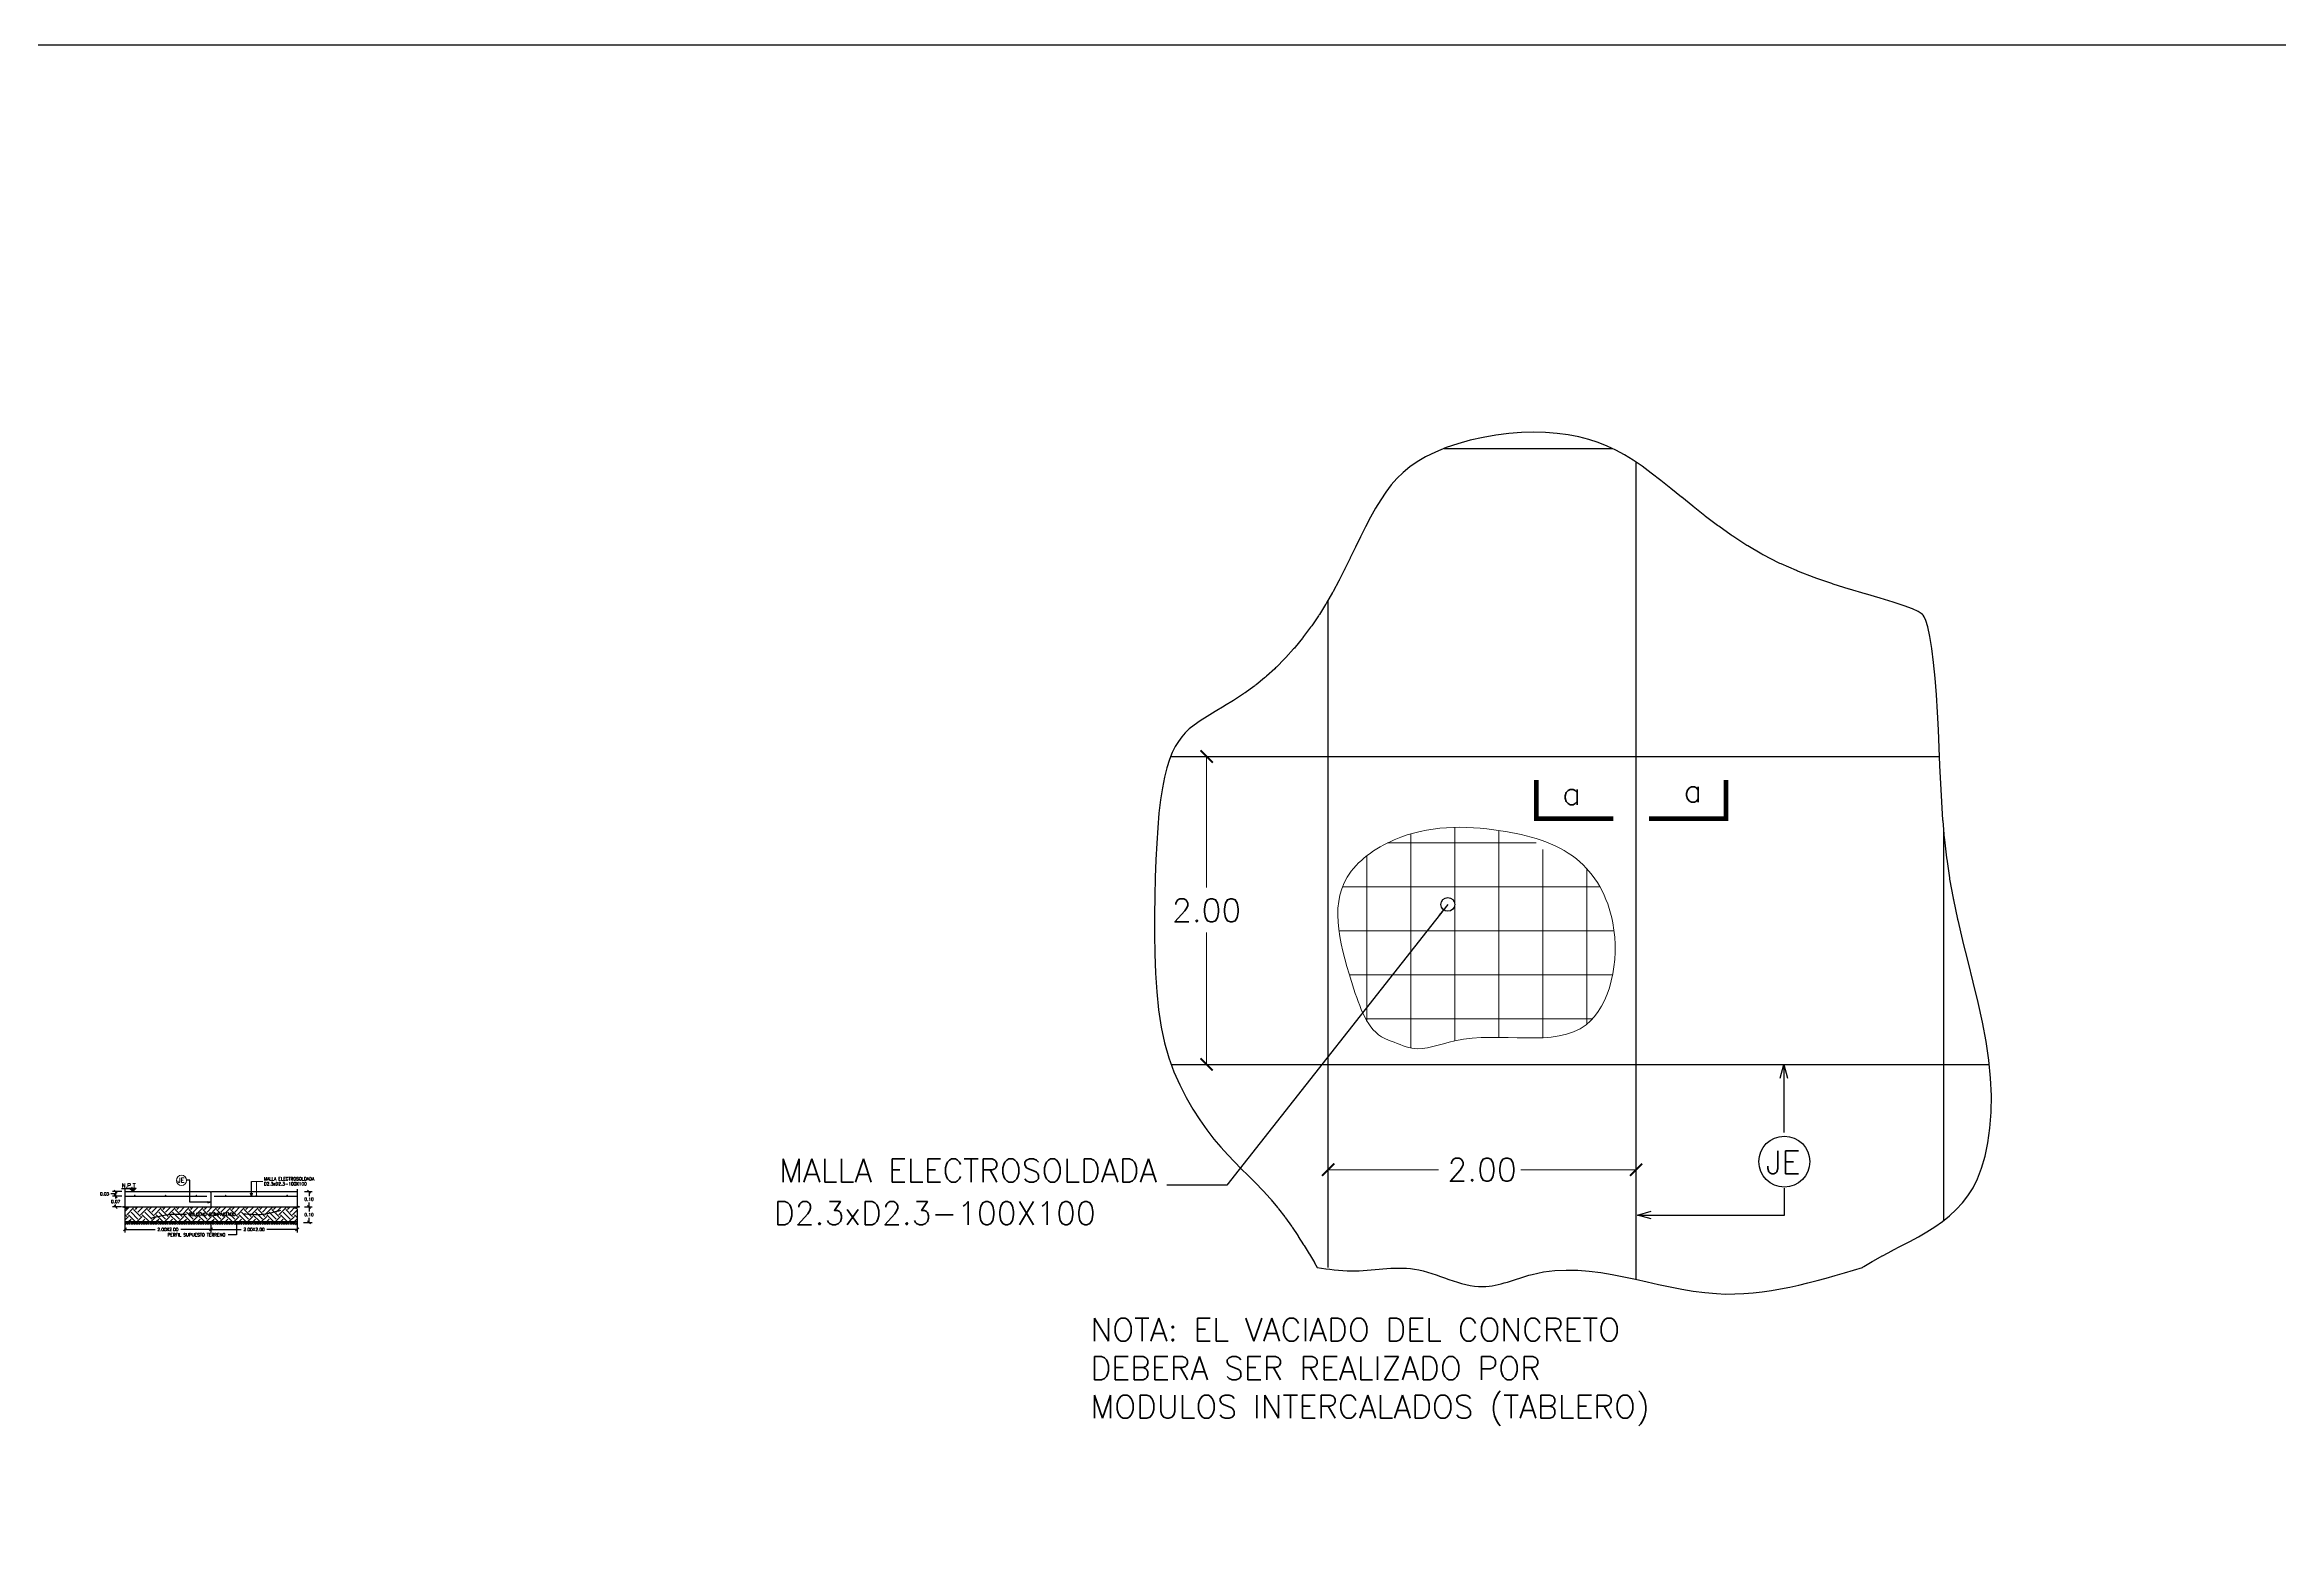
# Model space of a CAD drawing. Header units: metres. Extents: x -44 to 358, y -286 to 66.
# Drawn here: x 136.48 to 150.99, y 27.95 to 37.63 of the extents above; entities that cross this region are included whole.
import ezdxf

# ---------------------------------------------------------------- set-up
doc = ezdxf.new("R2010")
doc.units = ezdxf.units.M
doc.header["$LTSCALE"] = 0.3
doc.header["$PDMODE"] = 3
for name, color, linetype in [('ACERO', 5, 'Continuous'), ('BORDES', 7, 'Continuous'), ('BP', 3, 'Continuous'), ('DIMTEXTO', 4, 'Continuous'), ('HATCH MUROS', 8, 'Continuous'), ('SECCION', 1, 'Continuous'), ('TEXTOS', 4, 'Continuous'), ('VIGA-LOSA', 1, 'Continuous')]:
    doc.layers.add(name, color=color, linetype=linetype)
for name, color, linetype, lineweight in [('Columnas', 7, 'Continuous', 18), ('DETALLES', 7, 'Continuous', 20), ('DIM', 4, 'Continuous', 20)]:
    doc.layers.add(name, color=color, linetype=linetype, lineweight=lineweight)
doc.styles.add('SIMPLEX', font='simplex_.ttf', dxfattribs={"height": 0.2})
doc.styles.add('SMPLEX', font='simplex.shx')
doc.dimstyles.new('DIM-10', dxfattribs={"dimscale": 0.1, "dimtxt": 0.2, "dimasz": 0.2, "dimexe": 0.2, "dimexo": 0.2, "dimgap": 0.1, "dimtad": 0, "dimtih": 1, "dimtoh": 1, "dimzin": 0, "dimdsep": 46, "dimtxsty": 'SMPLEX', "dimblk": 'OBLIQUE', "dimcen": 0.2, "dimclrd": 4, "dimclre": 4, "dimclrt": 4, "dimadec": 0, "dimazin": 0, "dimtfac": 1, "dimtmove": 0, "dimatfit": 3, "dimldrblk": 'OPEN30', "dimfxl": 0.5, "dimfxlon": 1, "dimtolj": 1, "dimtzin": 0, "dimarcsym": 0})
doc.dimstyles.new('DIM-60', dxfattribs={"dimscale": 0.6, "dimtxt": 0.2, "dimasz": 0.2, "dimexe": 0.2, "dimexo": 0.2, "dimgap": 0.1, "dimtad": 0, "dimtih": 1, "dimtoh": 1, "dimzin": 0, "dimdsep": 46, "dimtxsty": 'SIMPLEX', "dimblk1": 'OBLIQUE', "dimblk2": 'OBLIQUE', "dimsah": 1, "dimcen": 0.2, "dimclrd": 4, "dimclre": 4, "dimclrt": 4, "dimadec": 0, "dimazin": 0, "dimtfac": 1, "dimtmove": 0, "dimatfit": 3, "dimldrblk": 'OPEN30', "dimfxl": 1, "dimtolj": 1, "dimtzin": 0, "dimarcsym": 0})

# ---------------------------------------------------------------- blocks, each defined once
blk = doc.blocks.new('_OBLIQUE')
at = {"color": 0, "linetype": 'ByBlock'}
blk.add_line((-0.5, -0.5), (0.5, 0.5), dxfattribs=at)
blk = doc.blocks.new('*D388')
at = {"layer": 'DEFPOINTS', "color": 0, "transparency": 16777216}
for p in [(138.146, 30.084), (138.139, 29.984), (138.196, 29.984)]:
    blk.add_point(p, dxfattribs=at)
at = {"layer": 'DIMTEXTO', "color": 4, "lineweight": -2, "transparency": 16777216}
for p, q in [((138.166, 30.084), (138.216, 30.084)), ((138.196, 30.084), (138.196, 30.054)), ((138.159, 29.984), (138.216, 29.984)), ((138.196, 29.984), (138.196, 30.014))]:
    blk.add_line(p, q, dxfattribs=at)
at = {"layer": 'DIMTEXTO', "color": 4, "lineweight": -2, "transparency": 16777216, "xscale": 0.02, "yscale": 0.02, "zscale": 0.02}
for p, rotation in [((138.196, 30.084), 90), ((138.196, 29.984), 270)]:
    blk.add_blockref('_OBLIQUE', p, dxfattribs=dict(at, rotation=rotation))
at = {"layer": 'DIMTEXTO', "color": 4, "transparency": 16777216, "insert": (138.196, 30.034), "char_height": 0.02, "attachment_point": 5, "style": 'SMPLEX'}
blk.add_mtext('\\A1;0.10', dxfattribs=at)
blk = doc.blocks.new('_Open30')
at = {"color": 0, "lineweight": -2}
for p, q in [((-1, 0.27), (0, 0)), ((0, 0), (-1, -0.27)), ((0, 0), (-1, 0))]:
    blk.add_line(p, q, dxfattribs=at)
blk = doc.blocks.new('*D389')
at = {"layer": 'DEFPOINTS', "color": 0, "transparency": 16777216}
for p in [(138.146, 30.184), (138.146, 30.084), (138.196, 30.084)]:
    blk.add_point(p, dxfattribs=at)
at = {"layer": 'DIMTEXTO', "color": 4, "lineweight": -2, "transparency": 16777216}
for p, q in [((138.166, 30.184), (138.216, 30.184)), ((138.166, 30.084), (138.216, 30.084)), ((138.196, 30.184), (138.196, 30.154)), ((138.196, 30.084), (138.196, 30.114))]:
    blk.add_line(p, q, dxfattribs=at)
at = {"layer": 'DIMTEXTO', "color": 4, "lineweight": -2, "transparency": 16777216, "xscale": 0.02, "yscale": 0.02, "zscale": 0.02}
for p, rotation in [((138.196, 30.184), 90), ((138.196, 30.084), 270)]:
    blk.add_blockref('_OBLIQUE', p, dxfattribs=dict(at, rotation=rotation))
at = {"layer": 'DIMTEXTO', "color": 4, "transparency": 16777216, "insert": (138.196, 30.134), "char_height": 0.02, "attachment_point": 5, "style": 'SMPLEX'}
blk.add_mtext('\\A1;0.10', dxfattribs=at)
blk = doc.blocks.new('*D538')
at = {"layer": 'DEFPOINTS', "color": 0, "transparency": 16777216}
for p in [(136.94, 30.154), (137, 30.184), (137, 30.154)]:
    blk.add_point(p, dxfattribs=at)
at = {"layer": 'DIM', "color": 4, "lineweight": -2, "transparency": 16777216}
for p, q in [((136.928, 30.169), (136.908, 30.169)), ((136.98, 30.184), (136.92, 30.184)), ((136.98, 30.154), (136.92, 30.154)), ((136.94, 30.169), (136.928, 30.169)), ((136.94, 30.184), (136.94, 30.154))]:
    blk.add_line(p, q, dxfattribs=at)
at = {"layer": 'DIM', "color": 4, "lineweight": -2, "transparency": 16777216, "xscale": 0.02, "yscale": 0.02, "zscale": 0.02}
for p, rotation in [((136.94, 30.184), 90), ((136.94, 30.154), 270)]:
    blk.add_blockref('_OBLIQUE', p, dxfattribs=dict(at, rotation=rotation))
at = {"layer": 'DIM', "color": 4, "transparency": 16777216, "insert": (136.868, 30.169), "char_height": 0.02, "attachment_point": 5, "style": 'SMPLEX'}
blk.add_mtext('\\A1;0.03', dxfattribs=at)
blk = doc.blocks.new('*D539')
at = {"layer": 'DEFPOINTS', "color": 0, "transparency": 16777216}
for p in [(136.94, 30.084), (136.999, 30.084), (137, 30.154)]:
    blk.add_point(p, dxfattribs=at)
at = {"layer": 'DIM', "color": 4, "lineweight": -2, "transparency": 16777216}
for p, q in [((136.98, 30.154), (136.92, 30.154)), ((136.979, 30.084), (136.92, 30.084)), ((136.94, 30.154), (136.94, 30.139)), ((136.94, 30.084), (136.94, 30.099))]:
    blk.add_line(p, q, dxfattribs=at)
at = {"layer": 'DIM', "color": 4, "lineweight": -2, "transparency": 16777216, "xscale": 0.02, "yscale": 0.02, "zscale": 0.02}
for p, rotation in [((136.94, 30.154), 90), ((136.94, 30.084), 270)]:
    blk.add_blockref('_OBLIQUE', p, dxfattribs=dict(at, rotation=rotation))
at = {"layer": 'DIM', "color": 4, "transparency": 16777216, "insert": (136.94, 30.119), "char_height": 0.02, "attachment_point": 5, "style": 'SMPLEX'}
blk.add_mtext('\\A1;0.07', dxfattribs=at)
blk = doc.blocks.new('*D390')
at = {"layer": 'DEFPOINTS', "color": 0, "transparency": 16777216}
for p in [(137, 30.001), (137.559, 29.989), (137.559, 29.938)]:
    blk.add_point(p, dxfattribs=at)
at = {"layer": 'DIMTEXTO', "color": 4, "lineweight": -2, "transparency": 16777216}
for p, q in [((137, 29.981), (137, 29.918)), ((137, 29.938), (137.196, 29.938)), ((137.559, 29.938), (137.363, 29.938)), ((137.559, 29.969), (137.559, 29.918))]:
    blk.add_line(p, q, dxfattribs=at)
at = {"layer": 'DIMTEXTO', "color": 4, "lineweight": -2, "transparency": 16777216, "xscale": 0.02, "yscale": 0.02, "zscale": 0.02, "rotation": 180}
blk.add_blockref('_OBLIQUE', (137, 29.938), dxfattribs=at)
at = {"layer": 'DIMTEXTO', "color": 4, "lineweight": -2, "transparency": 16777216, "xscale": 0.02, "yscale": 0.02, "zscale": 0.02}
blk.add_blockref('_OBLIQUE', (137.559, 29.938), dxfattribs=at)
at = {"layer": 'DIMTEXTO', "color": 4, "transparency": 16777216, "insert": (137.279, 29.938), "char_height": 0.02, "attachment_point": 5, "style": 'SMPLEX'}
blk.add_mtext('\\A1;2.00X2.00', dxfattribs=at)
blk = doc.blocks.new('*D540')
at = {"layer": 'DEFPOINTS', "color": 0, "transparency": 16777216}
for p in [(137.559, 29.989), (138.119, 29.989), (138.119, 29.938)]:
    blk.add_point(p, dxfattribs=at)
at = {"layer": 'DIMTEXTO', "color": 4, "lineweight": -2, "transparency": 16777216}
for p, q in [((137.559, 29.969), (137.559, 29.918)), ((137.559, 29.938), (137.756, 29.938)), ((138.119, 29.938), (137.922, 29.938)), ((138.119, 29.969), (138.119, 29.918))]:
    blk.add_line(p, q, dxfattribs=at)
at = {"layer": 'DIMTEXTO', "color": 4, "lineweight": -2, "transparency": 16777216, "xscale": 0.02, "yscale": 0.02, "zscale": 0.02, "rotation": 180}
blk.add_blockref('_OBLIQUE', (137.559, 29.938), dxfattribs=at)
at = {"layer": 'DIMTEXTO', "color": 4, "lineweight": -2, "transparency": 16777216, "xscale": 0.02, "yscale": 0.02, "zscale": 0.02}
blk.add_blockref('_OBLIQUE', (138.119, 29.938), dxfattribs=at)
at = {"layer": 'DIMTEXTO', "color": 4, "transparency": 16777216, "insert": (137.839, 29.938), "char_height": 0.02, "attachment_point": 5, "style": 'SMPLEX'}
blk.add_mtext('\\A1;2.00X2.00', dxfattribs=at)
blk = doc.blocks.new('_ArchTick')
at = {"color": 0, "linetype": 'ByBlock', "const_width": 0.15}
blk.add_lwpolyline([(-0.5, -0.5), (0.5, 0.5)], dxfattribs=at)

msp = doc.modelspace()

# ---------------------------------------------------------------- hatches: boundary and pattern name
at = {"layer": 'ACERO', "linetype": 'Continuous', "lineweight": 0}
h = msp.add_hatch(dxfattribs=at)
h.set_pattern_fill('NET', color=256, scale=0.09, style=0)
h.set_pattern_definition([(0, (144.78, 31.01992), (0, 0.28575), []), (90, (144.78, 31.01992), (-0.28575, 2e-17), [])])
edge = h.paths.add_edge_path()
edge.add_spline(control_points=[(146.1670099, 32.4761985), (146.0921013, 32.499451), (145.7769362, 32.5635845), (145.3318802, 32.564688), (144.7800088, 32.1745831), (144.936927, 31.6147439), (145.0806155, 31.2125317), (145.205959, 31.1684322), (145.2569258, 31.1505006), (145.3959789, 31.0769317), (145.8172307, 31.2667578), (146.5746192, 31.0199235), (146.751538, 31.8903517), (146.5289047, 32.2821298), (146.3670466, 32.3885196), (146.3342943, 32.4065603)], knot_values=[2.6225009066, 2.6225009066, 2.6225009066, 2.6225009066, 2.8530686264, 3.5454868159, 3.9361357622, 4.6655402076, 5.0641651252, 5.0641651252, 5.0641651252, 5.2262527608, 5.508054028, 6.368240476, 7.0530475105, 7.5313417298, 7.6449533982, 7.6449533982, 7.6449533982, 7.6449533982], degree=3, periodic=0)
edge.add_line((146.3342943, 32.4065603), (146.1670099, 32.4065603))
edge.add_line((146.1670099, 32.4065603), (146.1670099, 32.4761985))
at = {"layer": 'DETALLES'}
msp.add_hatch(color=4, dxfattribs=at).paths.add_polyline_path([(137.0285318, 30.205326), (137.0741308, 30.205326), (137.0510564, 30.1855644)])
at = {"layer": 'HATCH MUROS'}
h = msp.add_hatch(dxfattribs=at)
h.set_pattern_fill('EARTH', color=256, scale=0.01, angle=45, style=0)
h.set_pattern_definition([(45, (-911.16367, 94.690956), (7e-18, 0.0898025612), [0.0635, -0.0635]), (45, (-911.18051, 94.707794), (7e-18, 0.0898025612), [0.0635, -0.0635]), (45, (-911.19735, 94.72463), (7e-18, 0.0898025612), [0.0635, -0.0635]), (135, (-911.19735, 94.73586), (-0.0898025612, 7e-18), [0.0635, -0.0635]), (135, (-911.18051, 94.752695), (-0.0898025612, 7e-18), [0.0635, -0.0635]), (135, (-911.16367, 94.76953), (-0.0898025612, 7e-18), [0.0635, -0.0635])])
h.paths.add_polyline_path([(138.1188012, 29.989095), (138.1188012, 30.0729311), (138.1043124, 30.0768134), (138.1309136, 30.0839412), (136.9875619, 30.0839412), (137.0141631, 30.0768134), (136.9996742, 30.0729311), (136.9996742, 29.989095)])
h.paths.add_polyline_path([(137.7326844, 30.119263), (138.0912558, 30.119263), (138.0912558, 30.0787868), (137.7326844, 30.0787868)], flags=9)
h.paths.add_polyline_path([(137.408113, 30.0514503), (137.7562083, 30.0514503), (137.7562083, 30.0214503), (137.408113, 30.0214503)], flags=24)
h = msp.add_hatch(dxfattribs=at)
h.set_pattern_fill('ANSI31', color=256, scale=0.0025, style=0)
h.set_pattern_definition([(45, (-911.163672, 94.690956), (-0.005612660076, 0.005612660076), [])])
h.paths.add_polyline_path([(138.1188012, 29.989095), (136.9996742, 29.989095), (136.9996742, 29.969095), (138.1188012, 29.969095)])

# ---------------------------------------------------------------- linework, layer by layer
at = {"layer": 'ACERO', "ltscale": 0.5}
for p, q in [((136.9996742, 30.1539066), (137.532411, 30.1539066)), ((137.5804349, 30.1539066), (138.1188012, 30.1539066))]:
    msp.add_line(p, q, dxfattribs=at)
at = {"layer": 'ACERO', "ltscale": 0.5, "const_width": 0.005}
for points in [[(137.0618205, 30.1586043, 1), (137.0668205, 30.1586043, 1)], [(137.2618205, 30.1586043, 1), (137.2668205, 30.1586043, 1)], [(137.4618205, 30.1586043, 1), (137.4668205, 30.1586043, 1)], [(137.656655, 30.1586043, -1), (137.651655, 30.1586043, -1)], [(137.856655, 30.1586043, -1), (137.851655, 30.1586043, -1)], [(138.056655, 30.1586043, -1), (138.051655, 30.1586043, -1)]]:
    msp.add_lwpolyline(points, format="xyb", close=True, dxfattribs=at)
at = {"layer": 'BORDES', "color": 1}
for p, q in [((145.5677526, 35.0101441), (146.6609719, 35.0101441)), ((146.814701, 29.6137931), (146.814701, 34.9212256)), ((144.814701, 29.6910734), (144.814701, 34.024955)), ((143.7926552, 33.0101441), (148.7857061, 33.0101441)), ((148.814701, 29.998317), (148.814701, 32.5234048)), ((143.7963369, 31.0101441), (149.1091313, 31.0101441))]:
    msp.add_line(p, q, dxfattribs=at)
at = {"layer": 'BP', "ltscale": 8}
msp.add_lwpolyline([(110, 37.6335309), (160, 37.6335309), (160, 0), (110, 0)], close=True, dxfattribs=at)
msp.add_lwpolyline([(110, 37.6335309), (160, 37.6335309), (160, 0), (110, 0)], close=True, dxfattribs=at)
at = {"layer": 'Columnas', "color": 6, "linetype": 'Continuous', "const_width": 0.03}
for points in [[(146.1670099, 32.8566689), (146.1670099, 32.6066689), (146.6670099, 32.6066689)], [(147.3995071, 32.8566689), (147.3995071, 32.6066689), (146.8995071, 32.6066689)]]:
    msp.add_lwpolyline(points, dxfattribs=at)
at = {"layer": 'DETALLES'}
for p, q in [((137.8957611, 30.2497847), (137.8213586, 30.2497847)), ((137.854923, 30.1611043), (137.854923, 30.2497847))]:
    msp.add_line(p, q, dxfattribs=at)
at = {"layer": 'DETALLES', "color": 4}
msp.add_lwpolyline([(137.0285318, 30.205326), (137.0741308, 30.205326), (137.0510564, 30.1855644), (137.0285318, 30.205326)], dxfattribs=at)
at = {"layer": 'DETALLES', "color": 1}
msp.add_circle((137.3678797, 30.256883), 0.0330714, dxfattribs=at)
at = {"layer": 'DIM', "color": 4, "linetype": 'Continuous'}
for p, q in [((144.814701, 32.9628281), (144.814701, 33.8054709)), ((144.8133489, 33.0101441), (143.9535207, 33.0101441)), ((144.0255207, 33.0101441), (144.0255207, 32.1601377)), ((144.0255207, 31.0101441), (144.0255207, 31.8670565)), ((144.8133489, 31.0101441), (143.9535207, 31.0101441)), ((144.814701, 30.8973292), (144.814701, 30.2539506)), ((146.814701, 30.8973292), (146.814701, 30.2539506)), ((144.814701, 30.3259506), (145.5306574, 30.3259506)), ((146.814701, 30.3259506), (146.0668295, 30.3259506))]:
    msp.add_line(p, q, dxfattribs=at)
at = {"layer": 'DIMTEXTO', "color": 6}
msp.add_lwpolyline([(148.2857814, 29.6910734, -0.0092339345), (148.2951289, 29.697022), (148.3481238, 29.7293882, -0.0094933031), (148.3579561, 29.7351397), (148.4130144, 29.7659594, -0.0057913006), (148.4191172, 29.7692833), (148.4760326, 29.7994327, -0.0022378881), (148.4784113, 29.8006791), (148.5363945, 29.8307327), (148.5936125, 29.860708), (148.6490218, 29.8909212), (148.7027982, 29.9222066), (148.7547906, 29.9551511), (148.8043504, 29.9900593), (148.8509741, 30.0272556), (148.8943363, 30.0671252), (148.9342629, 30.110174), (148.9707081, 30.1571295), (149.0036692, 30.2090187), (149.0332, 30.2674793), (149.0594726, 30.3351338), (149.0821722, 30.4131217), (149.1004537, 30.5005761), (149.1136059, 30.5962357), (149.1211163, 30.6988581), (149.1226138, 30.8072403), (149.1178285, 30.9202231), (149.1065339, 31.036999), (149.0885865, 31.157991), (149.0647456, 31.2835711), (149.0362748, 31.4128918), (149.0045993, 31.5449241), (148.9712473, 31.6786644, -0.0002075595), (148.9711871, 31.6789061), (148.9380782, 31.8121427, -0.0027575014), (148.9372979, 31.8153584), (148.9063556, 31.9460174, -0.0055548105), (148.9048917, 31.9525202), (148.877715, 32.0798283, -0.0080964254), (148.8758409, 32.0893609), (148.8536422, 32.2128026, -0.0081922097), (148.8520611, 32.2225046), (148.834505, 32.3425954, -0.0074110171), (148.8333492, 32.3514127), (148.8197136, 32.4689259, -0.0063896099), (148.8189272, 32.4765527), (148.8084899, 32.5922616, -0.0051621321), (148.8079971, 32.5984364), (148.8000358, 32.7131142, -0.0037785285), (148.799756, 32.7176397), (148.7935486, 32.8320598, -0.0022992403), (148.7934118, 32.8348155), (148.7882361, 32.9497511, -0.0007891116), (148.788195, 32.9506971), (148.783344, 33.0665609), (148.778184, 33.1830921), (148.7723194, 33.2986876), (148.7654239, 33.4114634), (148.7572064, 33.5193536), (148.7474345, 33.6201104), (148.735994, 33.7111976), (148.7230249, 33.7895826), (148.709235, 33.8514776), (148.6961666, 33.8937747), (148.6857661, 33.9175709), (148.6793664, 33.9278613), (148.6751443, 33.9326558), (148.6668703, 33.9393966), (148.6470205, 33.9513303), (148.6107431, 33.9681221), (148.5564778, 33.9885724), (148.4850352, 34.0119545), (148.3996911, 34.0377598), (148.3043884, 34.0657947, -0.0010798446), (148.303146, 34.0661631), (148.2020654, 34.0963727, -0.0036833685), (148.1978399, 34.0976695), (148.0940768, 34.1303536, -0.0062257258), (148.0869799, 34.1326866), (147.9825462, 34.1684638, -0.0089383079), (147.9724637, 34.1721205), (147.8693713, 34.2116095, -0.0120375679), (147.8560122, 34.2170989), (147.7562727, 34.2609183, -0.0147705366), (147.7402663, 34.2685222), (147.645479, 34.3170328, -0.013964733), (147.6307833, 34.3250793), (147.5408966, 34.377611, -0.0120416661), (147.5286019, 34.3851993), (147.4431515, 34.4408241, -0.009967625), (147.4332602, 34.4475474), (147.3517818, 34.5053374, -0.0077690719), (147.3442626, 34.5108481), (147.266292, 34.5698753, -0.0054506742), (147.2611205, 34.5738798), (147.1861935, 34.6332164, -0.0029951643), (147.1833892, 34.6354645), (147.1110414, 34.6941825, -0.0003643162), (147.1107021, 34.6944582), (147.041545, 34.750754), (146.9761036, 34.8030263), (146.9136987, 34.8510746), (146.8537518, 34.8947803), (146.7957347, 34.9340697), (146.7390466, 34.9689908), (146.6829677, 34.9997049), (146.6266169, 35.026449), (146.5687949, 35.0495278), (146.5078629, 35.0693046), (146.4430369, 35.0858876), (146.3744759, 35.0990905), (146.3025239, 35.1087045), (146.2275384, 35.1145499), (146.1498834, 35.1164733), (146.0699249, 35.1143439), (145.9880129, 35.1080497), (145.9046335, 35.0975195), (145.8209414, 35.0828275), (145.7383642, 35.0641572), (145.6583445, 35.0417761), (145.5823324, 35.0160499), (145.5117946, 34.9874771), (145.4482103, 34.9567413), (145.392715, 34.9246009), (145.3445879, 34.8910052), (145.3015228, 34.8551087), (145.2620084, 34.8162882), (145.2250594, 34.7740494), (145.1899413, 34.7279658), (145.1561047, 34.6777602), (145.1230996, 34.6233328), (145.0905264, 34.5647998), (145.0580901, 34.5026241), (145.0255511, 34.4373682), (144.9925289, 34.3694278), (144.9589448, 34.2999659, -0.0014888066), (144.9581623, 34.2983598), (144.9240303, 34.2288245, -0.0035009221), (144.9221528, 34.2250663), (144.8870923, 34.1560981, -0.0055307751), (144.8840195, 34.1502156), (144.8475146, 34.0821753, -0.007583745), (144.8430912, 34.0742227), (144.8046261, 34.0074712, -0.0093552683), (144.7988405, 33.9978517), (144.7580024, 33.9327413, -0.0099713653), (144.7514443, 33.9227343), (144.7082333, 33.8595829, -0.0103794079), (144.7009887, 33.8494529), (144.655508, 33.7885697, -0.0108884715), (144.6474632, 33.7782758), (144.5998159, 33.7199703, -0.0115044867), (144.5908377, 33.7094856), (144.541127, 33.654067, -0.0122339003), (144.5310613, 33.6433833), (144.4793904, 33.5911609, -0.0130828406), (144.4680621, 33.5802956), (144.4145341, 33.5315787, -0.014055836), (144.4017483, 33.520583), (144.3464665, 33.4756811, -0.0143285827), (144.3328177, 33.4652296), (144.2759849, 33.4242388, -0.0112767535), (144.2648354, 33.4165733), (144.2070537, 33.3787379, -0.0072127666), (144.1997454, 33.3741016), (144.1417167, 33.3384526, -0.002979426), (144.1386593, 33.3365994), (144.0818272, 33.3026117), (144.0292769, 33.2707722), (143.9833706, 33.241405), (143.9447309, 33.2142142), (143.9132766, 33.1888831), (143.8870988, 33.1639494), (143.8638149, 33.1374289), (143.8423103, 33.1079651), (143.8220308, 33.0743234), (143.8027425, 33.0352849), (143.7844869, 32.989786), (143.7674846, 32.9369894), (143.75201, 32.8761944), (143.7382666, 32.8066843), (143.726359, 32.7283995), (143.7163318, 32.6418702), (143.7081192, 32.5476714), (143.7015678, 32.4463133), (143.6964663, 32.3382486), (143.6925647, 32.2238819), (143.6895929, 32.1038037), (143.6874652, 31.9796298), (143.6868184, 31.8536742), (143.6884228, 31.7275637), (143.6930054, 31.6027922), (143.7012355, 31.4809465), (143.7136942, 31.3637071), (143.730828, 31.2528442), (143.752979, 31.1497412), (143.7806007, 31.0536439), (143.8134863, 30.9627379), (143.8509005, 30.8766747), (143.8919556, 30.7955968), (143.9357248, 30.7196937), (143.981242, 30.649184), (144.027505, 30.5843003), (144.0734783, 30.5252819), (144.118382, 30.4720358), (144.1624794, 30.4232752), (144.206454, 30.377314), (144.251002, 30.3324914), (144.2961098, 30.2877915, -0.0013755355), (144.2972791, 30.2866264), (144.3418055, 30.2420145, -0.0048476712), (144.3458747, 30.2378576), (144.3890598, 30.192878, -0.0082085765), (144.3957639, 30.1856619), (144.4376594, 30.139055, -0.0104084321), (144.4458132, 30.1295954), (144.4864449, 30.0804232, -0.009455332), (144.4935051, 30.0715423), (144.5327956, 30.0201533, -0.0080186313), (144.5385164, 30.012417), (144.5763625, 29.9594815, -0.0068126797), (144.5810259, 29.9527673), (144.6173245, 29.8989554, -0.0057808526), (144.6211369, 29.8931601), (144.6557847, 29.839142, -0.0048762961), (144.6588957, 29.8341861), (144.6917897, 29.780632, -0.0040580794), (144.6943046, 29.776462), (144.7253415, 29.7240421, -0.0032870645), (144.7273288, 29.7206348), (144.7443106, 29.6910734)], format="xyb", dxfattribs=at)
at = {"layer": 'DIMTEXTO'}
msp.add_circle((147.7778482, 30.3784878), 0.1653568, dxfattribs=at)
at = {"layer": 'DIMTEXTO', "color": 6}
msp.add_spline([(144.7443106, 29.6910734), (144.9651461, 29.6689416), (145.3755628, 29.6803255), (145.8201809, 29.566488), (146.1393936, 29.6461742), (147.3364423, 29.5209528), (148.2857814, 29.6910734)], degree=3, dxfattribs=at)
at = {"layer": 'SECCION', "color": 3, "lineweight": 30}
for p, q in [((136.9996742, 30.1999867), (136.9996742, 30.0884602)), ((138.1188012, 30.1999867), (138.1188012, 30.0884602)), ((136.9851853, 30.0845779), (136.9996742, 30.0884602)), ((136.9851853, 30.0845779), (137.0141631, 30.0768134)), ((136.9996742, 30.0729311), (137.0141631, 30.0768134)), ((136.9996742, 30.0729311), (136.9996742, 29.9614046)), ((138.1332901, 30.0845779), (138.1043124, 30.0768134)), ((138.1188012, 30.0729311), (138.1043124, 30.0768134)), ((138.1332901, 30.0845779), (138.1188012, 30.0884602)), ((138.1188012, 30.0729311), (138.1188012, 29.9614046))]:
    msp.add_line(p, q, dxfattribs=at)
at = {"layer": 'SECCION', "ltscale": 0.5}
for p, q in [((136.9875619, 30.0839412), (138.1309136, 30.0839412)), ((136.9996742, 30.1839412), (137.5544783, 30.1839412)), ((137.5544783, 30.1839412), (137.5592259, 30.1777263)), ((137.5639736, 30.1839412), (137.5592259, 30.1777263)), ((137.5592259, 30.1777263), (137.5592377, 30.0839412)), ((137.5639736, 30.1839412), (138.1188012, 30.1839412))]:
    msp.add_line(p, q, dxfattribs=at)
at = {"layer": 'SECCION'}
msp.add_line((136.9996742, 29.989095), (138.1188012, 29.989095), dxfattribs=at)
at = {"layer": 'VIGA-LOSA', "linetype": 'Continuous', "lineweight": 0, "start_tangent": (-0.9433190142, 0.3318873866), "end_tangent": (-0.9433190142, 0.3318873866)}
msp.add_spline([(145.205959, 31.1684322), (144.9824502, 31.4985014), (144.9387189, 32.2265937), (145.2448304, 32.4692918), (145.9347943, 32.5275392), (146.4270209, 32.3449061), (146.6640297, 31.9294639), (146.4906503, 31.2669685), (145.6367644, 31.1630477), (145.3590553, 31.1151976), (145.205959, 31.1684322)], degree=3, dxfattribs=at)

# ---------------------------------------------------------------- block references
at = {"layer": 'DIM', "color": 4, "linetype": 'Continuous'}
for p, xscale, yscale, zscale, rotation in [((144.0255207, 33.0101441), 0.07999999999998408, 0.07999999999998408, 0.07999999999998408, 90), ((144.0255207, 31.0101441), 0.07999999999998408, 0.07999999999998408, 0.07999999999998408, 270), ((144.814701, 30.3259506), 0.08000000000004093, 0.08000000000004093, 0.08000000000004093, 180)]:
    msp.add_blockref('_ArchTick', p, dxfattribs=dict(at, xscale=xscale, yscale=yscale, zscale=zscale, rotation=rotation))
at = {"layer": 'DIM', "color": 4, "linetype": 'Continuous', "xscale": 0.08000000000004093, "yscale": 0.08000000000004093, "zscale": 0.08000000000004093}
msp.add_blockref('_ArchTick', (146.814701, 30.3259506), dxfattribs=at)

# ---------------------------------------------------------------- texts
at = {"layer": 'DIM', "color": 4, "linetype": 'Continuous', "style": 'SMPLEX'}
for p in [(147.1227659, 32.7131565), (146.3357498, 32.6966285)]:
    msp.add_text('a', height=0.15, dxfattribs=at).set_placement(p)
at = {"layer": 'DIM', "color": 4, "linetype": 'Continuous', "char_height": 0.15, "attachment_point": 5, "style": 'SMPLEX'}
for s, insert in [('\\A1;2.00', (144.0255207, 32.0101441)), ('MALLA ELECTROSOLDADA', (142.4775685, 30.3206546)), ('\\A1;2.00', (145.814701, 30.3259506)), ('JE', (147.7700701, 30.3733939)), ('D2.3xD2.3-100X100', (142.2607557, 30.0435472)), ('\\pxql;NOTA: EL VACIADO DEL CONCRETO\\PDEBERA SER REALIZADO POR \\PMODULOS INTERCALADOS (TABLERO)', (145.0878872, 29.0120919))]:
    msp.add_mtext(s, dxfattribs=dict(at, insert=insert))
at = {"layer": 'TEXTOS', "style": 'SIMPLEX'}
for s, insert, char_height, attachment_point in [('{\\LN.P.T}', (137.0692685, 30.223654), 0.02669404, 6), ('JE', (137.3871519, 30.258184), 0.03, 6), ('{\\C4;MALLA ELECTROSOLDADA}', (137.9027761, 30.2769489), 0.02, 1), ('{\\C4;D2.3xD2.3-100X100}', (137.9027761, 30.2444665), 0.02, 1), ('RELLENO COMPACTADO', (137.413113, 30.0264503), 0.02, 7), ('PERFIL SUPUESTO TERRENO', (137.6524069, 29.8930522), 0.02, 9)]:
    msp.add_mtext(s, dxfattribs=dict(at, insert=insert, char_height=char_height, attachment_point=attachment_point))

# ---------------------------------------------------------------- dimensions: what is measured, and where the dimension line sits
at = {"layer": 'DIM'}
dim = msp.add_linear_dim(base=(136.9396345, 30.1539066), p1=(136.9996742, 30.1839412), p2=(136.9996742, 30.1539066), angle=90, dimstyle='DIM-10', override={"dimtmove": 1}, dxfattribs=at)
dim.commit()
dim.dimension.update_dxf_attribs({"geometry": '*D538', "text_midpoint": (136.8982091, 30.1689239), "dimtype": 160})
dim = msp.add_linear_dim(base=(136.9396345, 30.0839412), p1=(136.9996742, 30.1539066), p2=(136.9985905, 30.0839412), angle=90, dimstyle='DIM-10', override={"dimtmove": 1}, dxfattribs=at)
dim.commit()
dim.dimension.update_dxf_attribs({"geometry": '*D539', "text_midpoint": (136.9396345, 30.1189239)})
at = {"layer": 'DIMTEXTO'}
for base, p1, p2, picture, middle in [((138.1962544, 30.0839412), (138.1460377, 30.1839412), (138.1460377, 30.0839412), '*D389', (138.1962544, 30.1339412)), ((138.1962544, 29.984156), (138.1460377, 30.0839412), (138.1390651, 29.984156), '*D388', (138.1962544, 30.0340486))]:
    dim = msp.add_linear_dim(base=base, p1=p1, p2=p2, angle=90, dimstyle='DIM-10', dxfattribs=at)
    dim.commit()
    dim.dimension.update_dxf_attribs({"geometry": picture, "text_midpoint": middle})
for base, p1, p2, picture, middle in [((137.5592377, 29.9378671), (136.9996742, 30.001426), (137.5592377, 29.989095), '*D390', (137.279456, 29.9378671)), ((138.1188012, 29.9378671), (137.5592377, 29.989095), (138.1188012, 29.989095), '*D540', (137.8390195, 29.9378671))]:
    dim = msp.add_linear_dim(base=base, p1=p1, p2=p2, text='2.00X2.00', dimstyle='DIM-10', dxfattribs=at)
    dim.commit()
    dim.dimension.update_dxf_attribs({"geometry": picture, "text_midpoint": middle})

# ---------------------------------------------------------------- leaders
at = {"layer": 'DETALLES'}
for points in [[(137.5564162, 30.1142964), (137.4224021, 30.1142964), (137.4224021, 30.2575929), (137.4009435, 30.2575929)], [(137.8213586, 30.1539066), (137.8213586, 30.2497847)], [(137.7245997, 29.989095), (137.7245997, 29.902409), (137.6701335, 29.902409)]]:
    msp.add_leader(points, dimstyle='DIM-10', override={"dimgap": 0.1, "dimtad": 0}, dxfattribs=at)
at = {"layer": 'DETALLES', "path_type": 1}
for points in [[(138.0110929, 30.0607054), (137.8970159, 30.0350211), (137.7688133, 30.0374232)], [(137.1689888, 30.0123411), (137.2830659, 30.0350211), (137.400421, 30.0379239)]]:
    msp.add_leader(points, dimstyle='DIM-10', override={"dimgap": 0.1, "dimtad": 0, "dimldrblk": 'DotSmall'}, dxfattribs=at)
at = {"layer": 'DIMTEXTO', "color": 6}
for points, override in [([(145.5923442, 32.0494288), (144.1573215, 30.2255077), (143.7662953, 30.2255077)], {"dimasz": 0.15, "dimldrblk": 'DotBlank'}), ([(147.7746828, 31.0101441), (147.7746828, 30.5680055)], {"dimasz": 0.15}), ([(146.8232754, 30.0314546), (147.7793458, 30.0314546), (147.7793458, 30.2069774)], {"dimasz": 0.15})]:
    msp.add_leader(points, dimstyle='DIM-60', override=override, dxfattribs=at)

doc.saveas('drawing.dxf')
